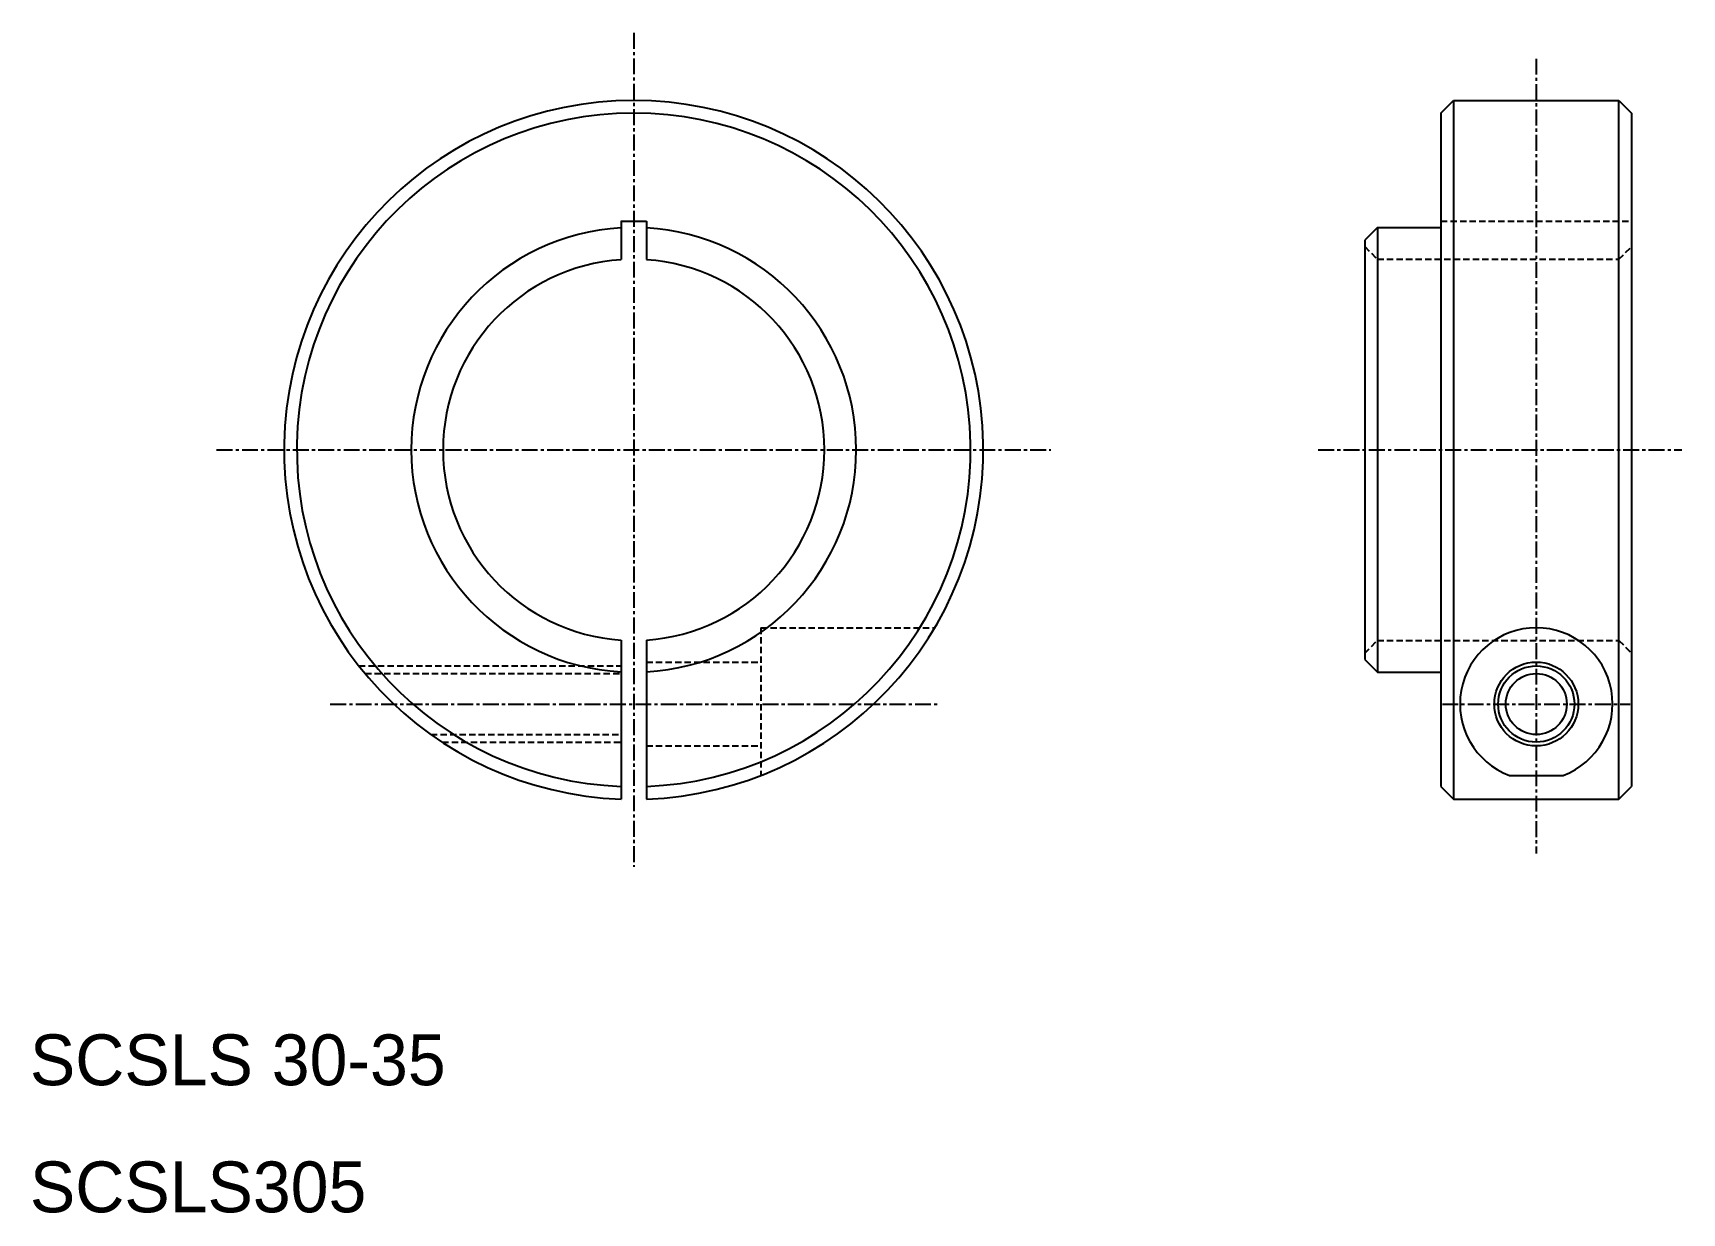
# Model space of a CAD drawing. Extents: x 10 to 140, y 10 to 103.
import ezdxf

# ---------------------------------------------------------------- set-up
doc = ezdxf.new("R2010")
doc.units = 0
doc.linetypes.add('CENTER', pattern=[2, 1.25, -0.25, 0.25, -0.25])
doc.linetypes.add('DASHED', pattern=[0.75, 0.5, -0.25])
doc.layers.get('0').update_dxf_attribs({"linetype": 'CONTINUOUS'})
doc.layers.add('CENTER', color=1, linetype='CENTER')

msp = doc.modelspace()

# ---------------------------------------------------------------- linework, layer by layer
at = {"color": 7, "linetype": 'CONTINUOUS'}
for p, q in [((121, 96.5), (122, 97.5)), ((122, 97.5), (122, 42.5)), ((122, 97.5), (135, 97.5)), ((135, 42.5), (135, 97.5)), ((135, 97.5), (136, 96.5)), ((121, 96.5), (121, 43.5)), ((136, 96.5), (136, 43.5)), ((56.5, 88.02), (56.5, 84.97)), ((56.5, 88), (58.5, 88)), ((58.5, 88), (58.5, 84.97)), ((116, 87.5), (115, 86.5)), ((116, 87.5), (116, 52.5)), ((116, 87.5), (121, 87.5)), ((115, 86.5), (115, 53.5)), ((121, 83.25), (121, 83.25)), ((121, 70), (121, 70)), ((56.5, 55.03), (56.5, 42.52)), ((58.5, 55.03), (58.5, 42.52)), ((115, 53.5), (116, 52.5)), ((116, 52.5), (121, 52.5)), ((126.39, 44.38), (130.61, 44.38)), ((121, 43.5), (122, 42.5)), ((135, 42.5), (136, 43.5)), ((122, 42.5), (135, 42.5))]:
    msp.add_line(p, q, dxfattribs=at)
at = {"color": 3, "linetype": 'DASHED'}
for p, q in [((121, 88), (136, 88)), ((115, 86), (116, 85)), ((135, 85), (136, 86)), ((116, 85), (135, 85)), ((67.5, 56), (67.5, 44.38)), ((67.5, 56), (81.17, 56)), ((115, 54), (116, 55)), ((116, 55), (135, 55)), ((135, 55), (136, 54)), ((58.5, 53.3), (67.5, 53.3)), ((35.88, 53), (56.5, 53)), ((36.37, 52.4), (56.5, 52.4)), ((41.55, 47.6), (56.5, 47.6)), ((42.43, 47), (56.5, 47)), ((58.5, 46.7), (67.5, 46.7))]:
    msp.add_line(p, q, dxfattribs=at)
at = {"color": 7, "linetype": 'CONTINUOUS'}
for radius in [3.3, 2.4]:
    msp.add_circle((128.5, 50), radius, dxfattribs=at)
at = {"color": 3}
msp.add_circle((128.5, 50), 3, dxfattribs=at)
at = {"color": 7, "linetype": 'CONTINUOUS'}
for centre, radius, start, end in [((57.5, 70), 27.5, 272.0839, 267.9161), ((57.5, 70), 26.5, 272.1626, 267.8374), ((57.5, 70), 17.5, 93.2758, 266.7242), ((57.5, 70), 17.5, 273.2758, 86.7242), ((57.5, 70), 15, 93.8226, 266.1774), ((57.5, 70), 15, 273.8226, 86.1774), ((128.5, 50), 6, 290.5723, 249.4277)]:
    msp.add_arc(centre, radius, start, end, dxfattribs=at)
at = {"layer": 'CENTER', "color": 1, "linetype": 'CENTER'}
for p, q in [((57.5, 102.81), (57.5, 37.19)), ((128.5, 100.78), (128.5, 38.24)), ((24.69, 70), (90.31, 70)), ((111.34, 70), (139.96, 70)), ((33.63, 50), (81.37, 50)), ((121.11, 50), (135.89, 50))]:
    msp.add_line(p, q, dxfattribs=at)

# ---------------------------------------------------------------- texts
at = {"color": 7, "linetype": 'CONTINUOUS'}
for s, p in [('SCSLS 30-35', (10, 20)), ('SCSLS305', (10, 10))]:
    msp.add_text(s, height=4, dxfattribs=at).set_placement(p)

doc.saveas('drawing.dxf')
